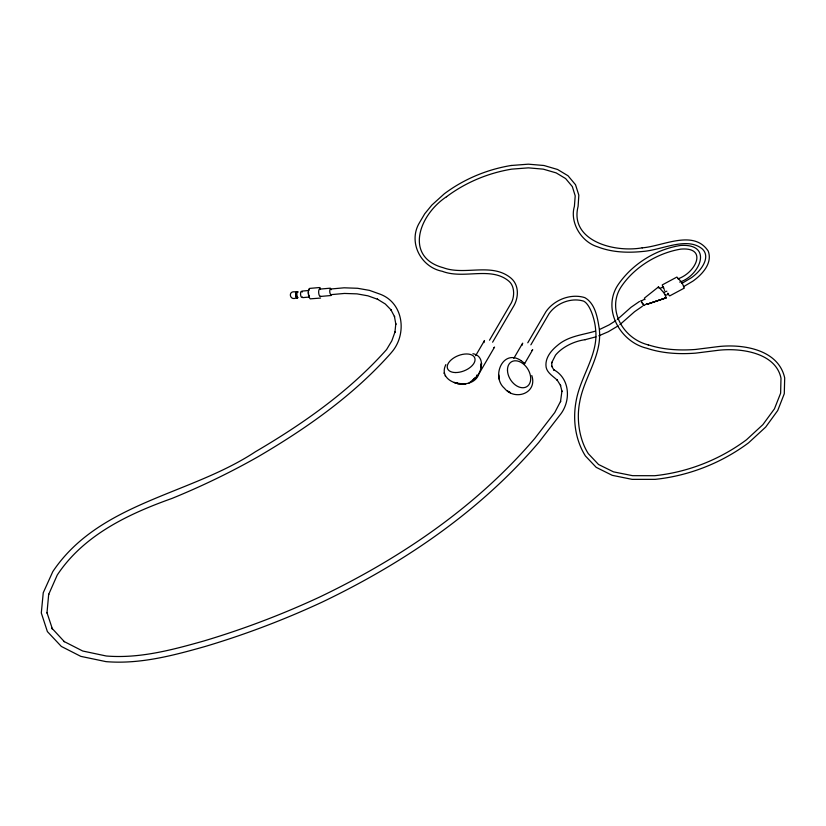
<?xml version="1.0" encoding="UTF-8"?>
<svg xmlns="http://www.w3.org/2000/svg" width="826" height="826" viewBox="0 0 826 826"><rect width="100%" height="100%" fill="white"/><g stroke="black" fill="none" stroke-linecap="round" stroke-linejoin="round"><path stroke-width="1.24" d="M308.47 291.919L308.49 294.025M483.964 342.594L484.501 340.519L475.621 355.727M522.125 345.237L522.672 343.151L513.793 358.37M531.789 375.51C537.767 393.331 514.825 401.25 504.418 388.261C491.088 376.77 502.714 348.489 520.845 360.466M476.54 376.47L476.922 374.983M644.703 299.136L641.028 301.108M643.082 305.073L643.733 305.548L641.017 300.592M489.498 340.198L509.993 305.104C515.094 297.804 514.835 286.405 509.188 281.449C491.202 265.807 463.778 279.684 442.282 271.289C420.692 267.19 407.765 241.915 419.515 222.638L424.729 213.779L431.884 205.044L444.336 193.769C463.902 179.097 486.979 169.475 511.077 165.499L511.232 165.489M492.606 342.201L513.122 307.065C518.625 298.454 519.492 285.765 511.366 278.465C492.213 261.966 465.048 275.874 443.18 267.696C404.564 257.34 418.101 215.524 446.608 196.66L446.463 196.784C465.596 182.422 488.166 173.016 511.738 169.134L528.413 167.854L543.302 169.154L556.208 172.913L565.624 178.571L572.325 186.583L575.206 195.855L574.411 206.335C569.61 221.998 580.895 241.832 597.714 246.86C611.942 252.395 627.502 252.973 642.535 251.486L642.711 251.465C662.235 250.041 686.933 236.153 702.43 249.06C711.207 257.402 700.685 271.599 690.866 278.052L681.626 283.535M527.773 342.8L545.976 311.629C554.225 299.735 570.818 293.251 584.777 297.618C595.36 303.565 597.528 317.824 599.284 328.862C602.433 355.18 584.178 376.914 579.749 401.808C576.3 418.906 579.181 439.37 588.298 453.639L598.53 464.491L613.481 471.852L632.551 475.673L654.708 475.714C687.851 472.214 719.756 459.69 746.477 439.783L762.863 424.667L774.447 408.839L780.622 393.207L780.993 378.215C775.944 353.28 742.233 347.725 718.775 350.234L695.554 353.146C679.302 354.344 662.72 353.466 647.14 348.365L646.83 348.242C620.285 342.036 602.051 309.574 617.683 285.383C631.797 264.279 655.689 249.307 680.717 245.436C713.561 243.464 700.035 275.719 679.715 282.11M530.86 344.845L549.022 313.735C556.249 303.245 571.189 297.215 583.714 301.16C590.26 304.515 594.875 319.961 595.577 329.12C598.809 354.106 580.441 376.253 576.145 400.951C572.614 419.608 575.226 439.69 585.397 455.952L596.207 467.351L612.221 475.322L632.096 479.359L655.194 479.359C688.936 475.807 721.408 463.056 748.604 442.798L765.702 427.063L777.72 410.532L784.277 393.734L784.7 377.916C778.391 349.367 742.873 343.853 718.444 346.579L695.44 349.47C679.55 350.637 663.33 349.78 648.09 344.793L648.41 344.917C622.742 338.65 606.883 309.482 620.77 287.417C634.017 267.17 657.506 253.004 680.758 249.122C708.006 246.726 696.277 272.528 677.96 278.858M524.479 363.843L532.718 349.718L531.923 350.451M308.831 290.298L309.492 289.585M445.885 364.576C436.025 383.594 472.875 392.03 478.904 373.889L494.557 347.085L493.752 347.818M475.58 377.482L473.948 379.34C482.157 373.517 485.977 356.12 472.937 353.704M663.794 292.363L666.871 291.186M472.968 380.074L476.385 377.09L469.044 382.985M658.456 286.952L644.414 298.124L644.848 299.611M617.301 319.507L630.992 307.313L639.52 301.428M619.851 324.659L634.585 311.681L642.36 306.301M615.731 320.684L609.123 324.886L599.48 329.533M618.137 325.867L608.256 331.753L598.809 335.831M683.474 286.725L692.869 281.16C702.017 274.645 712.797 263.318 708.233 251.094C693.499 228.864 662.483 246.468 642.153 247.831L642.329 247.81C613.243 253.004 569.351 240.221 578.107 206.314L578.83 195.173L575.526 184.735L568.03 175.773L557.602 169.495L543.962 165.499L528.361 164.178L511.077 165.499M660.294 288.326L663.299 286.705L664.042 288.79M643.733 305.548L647.264 303.586M666.561 295.037L668.564 293.963L667.842 293.168M665.89 297.959L647.512 304.092L646.913 303.514M594.968 331.247C582.454 335.005 568.278 336.017 557.467 345.423C551.541 350.224 545.79 356.966 545.924 365.02C545.821 372.361 552.945 375.923 557.447 380.383L557.075 379.908L560.627 385.597L560.41 385.03L561.979 391.514L561.959 390.905L560.503 401.704L560.668 401.178L554.731 412.577L534.804 438.41C476.385 506.854 400.455 558.324 319.734 597.002C282.11 614.492 243.267 629.236 203.506 641.079C171.86 649.99 139.449 658.714 106.255 655.999L82.703 651.012L63.881 641.41L64.376 641.699L51.842 628.142L52.472 629.175L46.917 612.469L46.968 613.068L48.703 594.152L48.558 594.699L57.242 575.051C83.581 535.165 128.329 513.937 171.994 498.429C201.616 486.338 230.475 472.41 258.29 456.602C306.683 428.219 353.497 395.344 390.884 353.187L391.152 352.816C407.321 335.015 404.131 302.915 379.826 294.077L369.47 290.38L357.555 288.284L344.132 287.809L330.483 289.028M595.938 336.853L585.025 339.703M585.283 339.672C575.082 340.962 562.754 346.445 555.537 355.118L551.623 362.862L551.789 362.315L551.84 366.599L551.623 366.032L553.957 370.1L553.585 369.625C570.539 378.669 571.158 401.932 559.532 415.55L538.872 442.302C480.009 511.273 403.501 563.125 322.171 602.102C284.258 619.717 245.126 634.575 205.054 646.51C172.83 655.607 139.811 664.403 106.007 661.636L80.803 656.36L61.33 646.428L47.381 631.58L41.3 612.975L43.251 592.727L52.812 571.582C99.357 502.26 189.732 495.156 255.43 451.739C303.276 423.676 349.563 391.173 386.599 349.532L391.813 340.839L395.055 331.835L394.921 332.382L395.819 323.74L395.871 324.339L394.405 316.306L394.642 316.864L390.874 309.678L391.266 310.122L385.277 303.978L377.275 299.084L377.74 299.332L367.911 295.822L356.997 293.87L344.463 293.447L331.071 294.645M319.61 289.131L330.39 288.171M302.068 291.093L308.335 290.535M302.76 297.628L309.027 297.071M320.385 296.462L331.164 295.501M320.56 298.052L310.163 298.857L308.79 296.668L308.181 292.724L308.697 289.337L309.543 288.419L319.435 287.541L320.436 288.037M460.371 384.028L456.159 383.14L464.109 383.987M296.348 292.218C287.252 289.265 289.42 302.13 296.916 297.536A2.674 0.95 84.9 0 1 295.656 294.397A2.674 0.95 84.9 0 1 296.854 292.466M521.051 360.58L524.727 363.481M667.511 293.684L669.7 295.915L684.331 288.078L681.935 282.523L676.897 277.061L662.266 284.908L663.278 288.181M664.207 289.792L664.662 290.463M443.923 373.042L444.202 373.631M445.152 375.644L445.431 376.222M641.399 302.151L641.688 302.781M665.26 294.345L665.622 295.347M309.12 295.553L309.368 296.183M309.389 296.813L308.821 295.058M309.223 296.833L308.656 295.078M643.351 303.989L643.578 304.557M498.842 374.983L499.276 379.31M658.467 287.933A3.655 0.619 61.8 0 1 659.014 287.365L663.092 291.898A3.655 0.619 61.8 0 1 665.632 296.307A3.655 0.619 61.8 0 1 665.322 297.546M331.319 294.49A2.829 1.002 84.9 0 1 329.75 291.33A2.829 1.002 84.9 0 1 331.257 289.689M320.705 296.255A3.686 1.301 84.9 0 1 318.671 292.61A3.686 1.301 84.9 0 1 320.302 289.472M302.45 296.916A3.036 1.074 84.9 0 1 300.974 296.358A3.036 1.074 84.9 0 1 300.726 292.28A3.036 1.074 84.9 0 1 302.171 292.125M297.721 297.484A3.036 1.074 84.9 0 1 296.895 293.457A3.036 1.074 84.9 0 1 298.217 292.022M297.783 297.67A3.036 1.074 84.9 0 1 296.121 294.665A3.036 1.074 84.9 0 1 297.453 292.094M297.649 297.928A3.283 1.167 84.9 0 1 295.832 294.675A3.283 1.167 84.9 0 1 297.288 291.877M297.329 297.856A3.036 1.074 84.9 0 1 295.915 294.293A3.036 1.074 84.9 0 1 297.267 292.115M481.506 363.089L481.197 366.827L481.506 363.089M481.465 363.925L480.928 367.632L481.465 363.925M666.004 297.845L647.512 304.092L666.004 297.845M465.781 383.822L462.137 384.09L465.781 383.822M458.162 383.718L454.3 382.448L458.162 383.718M510.385 392.67L507.474 391.07L510.385 392.67M507.484 370.451A14.61 10.16 57.6 0 0 525.274 387.373A14.61 10.16 57.6 0 0 524.51 364.968A14.61 10.16 57.6 0 0 507.484 370.451M455.725 372.547A14.61 8.146 -21.6 0 0 474.95 358.618A14.61 8.146 -21.6 0 0 452.762 358.608A14.61 8.146 -21.6 0 0 455.725 372.547"/></g></svg>
